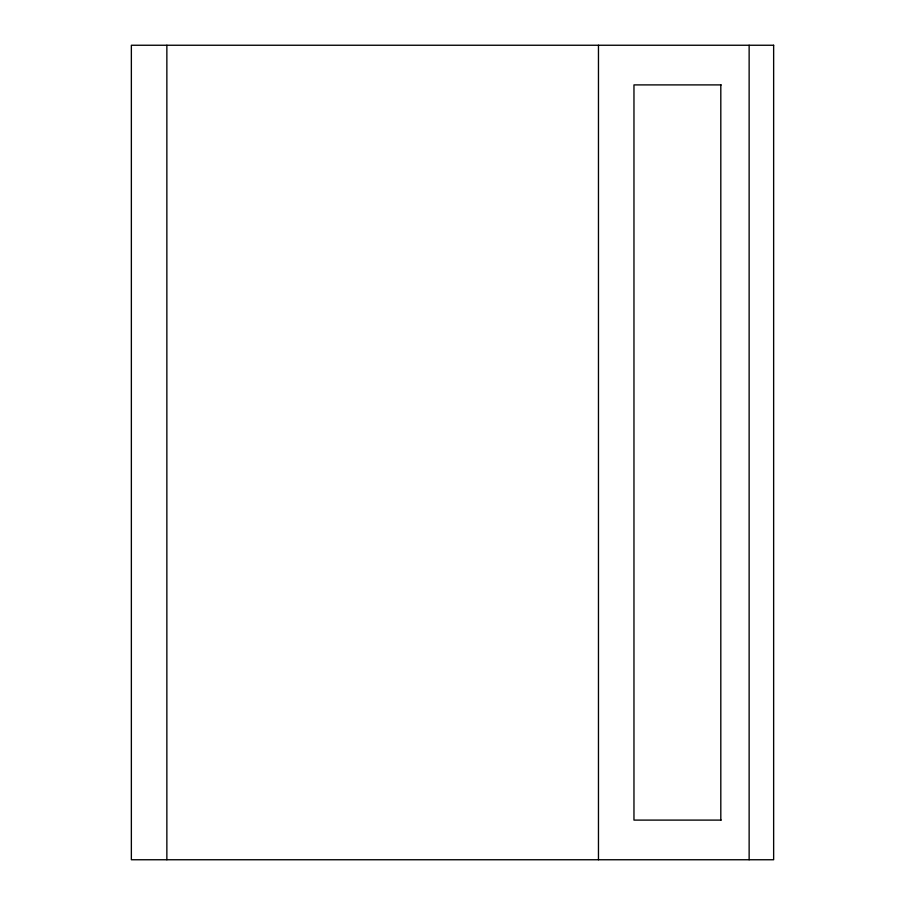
<?xml version="1.0" encoding="UTF-8"?>
<svg xmlns="http://www.w3.org/2000/svg" width="905" height="905" viewBox="0 0 905 905"><rect width="100%" height="100%" fill="white"/><g stroke="black" fill="none" stroke-linecap="round" stroke-linejoin="round"><path stroke-width="1.36" d="M721.183 84.9L633.964 84.9L633.964 820.1L721.183 820.1M749.136 45.25L749.136 859.75M720.81 84.9L720.81 820.1M598.465 45.25L598.465 859.75M166.859 45.25L166.859 859.75M773.639 45.25L131.361 45.25L131.361 859.75L773.639 859.75L773.639 45.25"/></g></svg>
